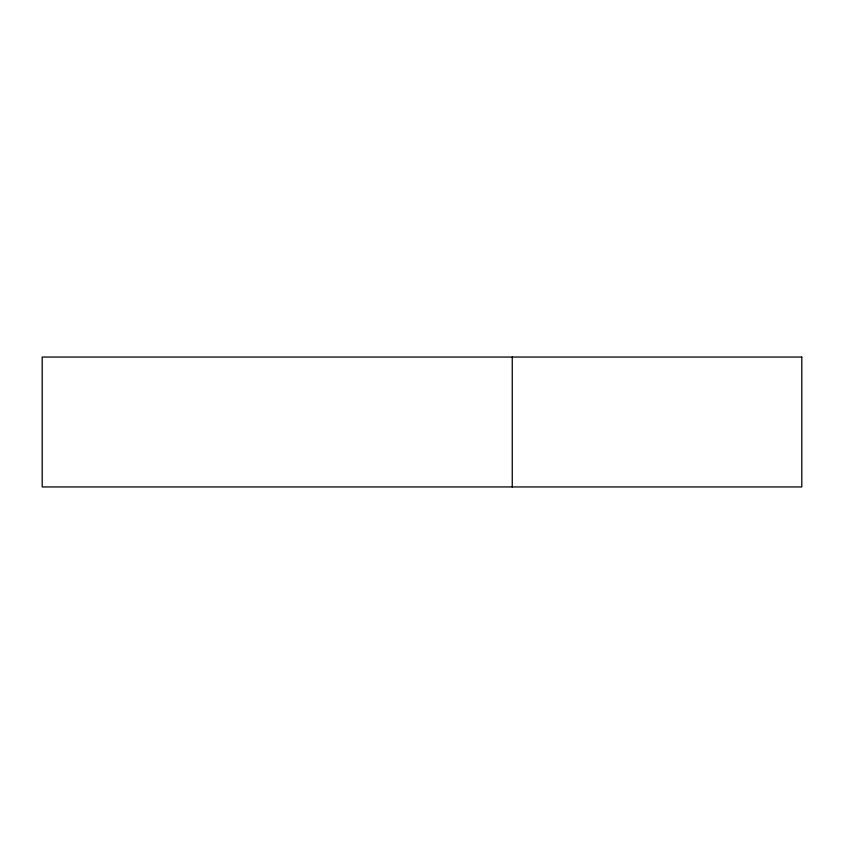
<?xml version="1.0" encoding="UTF-8"?>
<svg xmlns="http://www.w3.org/2000/svg" width="844" height="844" viewBox="0 0 844 844"><rect width="100%" height="100%" fill="white"/><g stroke="black" fill="none" stroke-linecap="round" stroke-linejoin="round"><path stroke-width="1.27" d="M512.255 357.054L512.255 486.946M801.8 357.054L42.2 357.054L42.2 486.946L801.8 486.946L801.8 357.054"/></g></svg>
